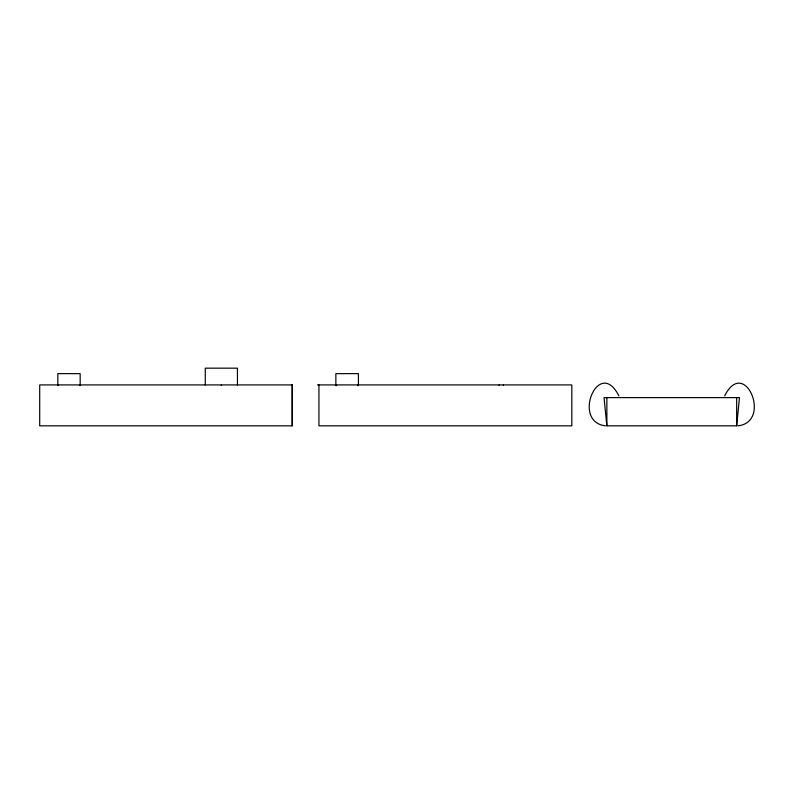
<?xml version="1.0" encoding="UTF-8"?>
<svg xmlns="http://www.w3.org/2000/svg" width="794" height="794" viewBox="0 0 794 794"><rect width="100%" height="100%" fill="white"/><g stroke="black" fill="none" stroke-linecap="round" stroke-linejoin="round"><path stroke-width="1.19" d="M736.663 425.832L739.482 397.615L604.045 397.615L606.864 425.832L736.663 425.832L736.663 397.615M724.654 395.908C744.544 356.139 772.463 421.812 738.092 425.812M605.445 425.812C571.075 421.812 598.984 356.139 618.883 395.908M317.521 384.921L571.819 384.921L571.819 425.832L318.93 425.832L318.93 384.921M606.864 397.615L606.864 425.832M503.396 384.921L503.396 385.457M499.168 384.921L499.168 385.457M358.431 385.576L358.431 373.637L335.862 373.637L335.862 385.576M292.222 384.921L292.222 425.832M237.446 384.981L237.446 368.168L205.269 368.168L205.269 384.981M221.357 384.921L221.357 385.457M80.164 385.576L80.164 373.637L57.843 373.637L57.843 385.576M58.379 385.527A11.255 11.255 0 0 1 58.617 384.901M79.4 384.901A11.255 11.255 0 0 1 79.638 385.527M336.398 385.715A11.285 11.285 0 0 1 336.686 384.921M357.608 384.921A11.285 11.285 0 0 1 357.905 385.715M292.242 384.921L39.7 384.921L39.7 425.832L292.242 425.832L292.242 384.921"/></g></svg>
